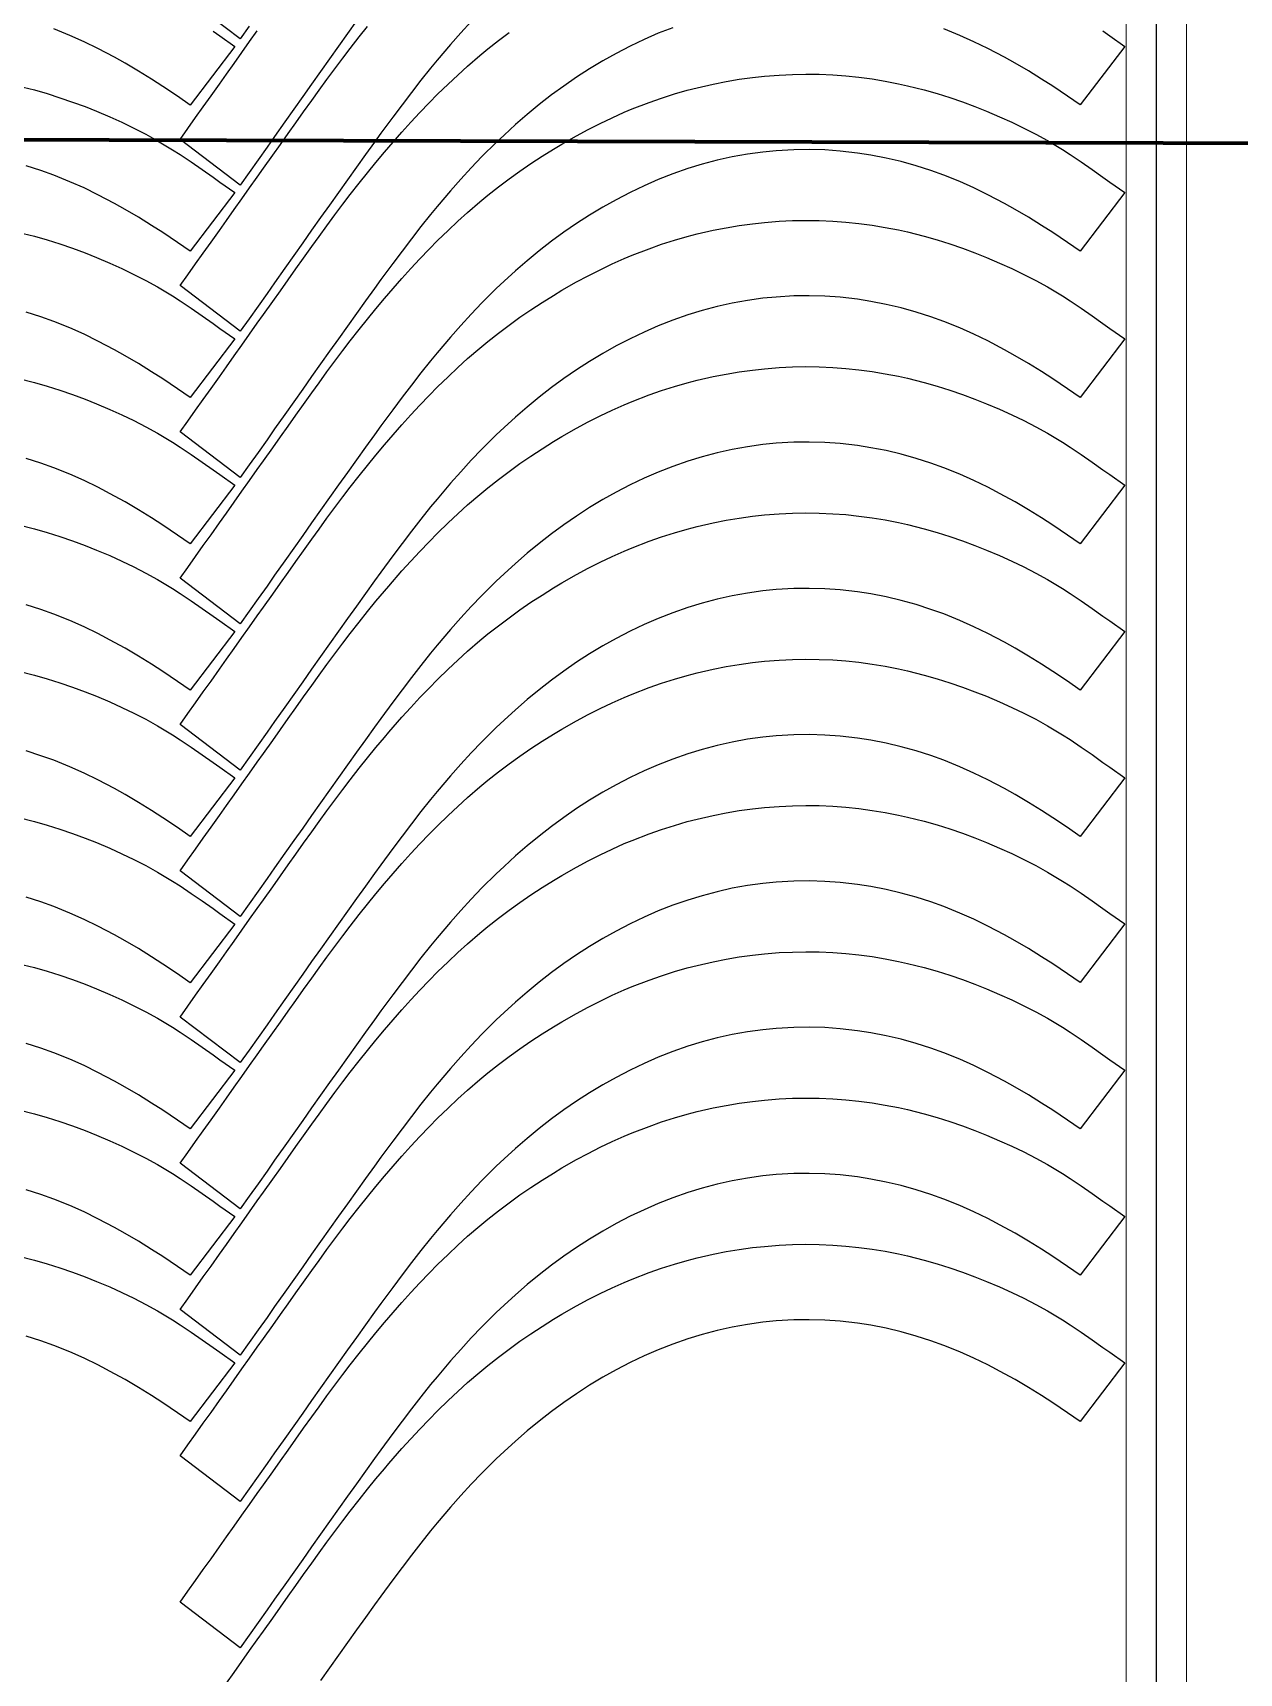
# Model space of a CAD drawing. Header units: millimetres. Extents: x -10628 to 24720, y -21829 to 4032.
# Drawn here: x 12783 to 13584, y -13604 to -12515 of the extents above; entities that cross this region are included whole.
import ezdxf
from ezdxf.enums import TextEntityAlignment as Align
from ezdxf.lldxf.tags import DXFTag

# ---------------------------------------------------------------- set-up
doc = ezdxf.new("R2010")
doc.units = ezdxf.units.MM
doc.layers.add('layer khung van cnc', color=7, linetype='Continuous', lineweight=25, true_color=0xfbf59b)
doc.layers.add('layer mau', color=7, linetype='Continuous')
doc.styles.add('Text Dim', font='arial.ttf')
tags = doc.linetypes.add('KVVIENMAY', pattern='A,46.311228,-10.280676,["KV VIỀN MÁY",Text Dim,S=10.028098,R=0,X=0,Y=-4.346144],-100.988212', length=157.580116).pattern_tags.tags
tags[6] = DXFTag(74, 10)

# ---------------------------------------------------------------- blocks, each defined once
blk = doc.blocks.new('khung van cnc')
at = {"lineweight": 5}
blk.add_lwpolyline([(-193, -99.4), (-193, 2370.6), (-223, 2400.6), (-1463, 2400.6), (-1493, 2370.6), (-1493, -99.4)], close=True, dxfattribs=at)
at = {"color": 1, "linetype": 'KVVIENMAY'}
blk.add_lwpolyline([(-511.9, -84.4), (-213, -84.4), (-213, 2370.6), (-228, 2385.6), (-1458, 2385.6), (-1473, 2370.6), (-1473, -84.4), (-1172.8, -84.4)], dxfattribs=at)
at = {"lineweight": 5}
blk.add_lwpolyline([(-513.5, -69.4), (-233, -69.4), (-233, 2370.6), (-1453, 2370.6), (-1453, -69.4), (-1173, -69.4)], dxfattribs=at)
at = {"layer": 'layer mau'}
for tag, p in [('ÁGF', (-518, -155.9)), ('TENFILE', (-518, -268.9)), ('TENFILE', (-518, -381.8)), ('TENFILE', (-518, -494.8))]:
    blk.add_attdef(tag, text='', height=30, dxfattribs=at).set_placement(p, align=Align.MIDDLE_CENTER)

msp = doc.modelspace()

# ---------------------------------------------------------------- linework, layer by layer
at = {"color": 1, "lineweight": 211}
msp.add_line((4702.488, -12563.343), (17242.724, -12598.284), dxfattribs=at)
for points in [[(12926.671, -12510.574), (12920.718, -12518.94), (12880.902, -12488.651)], [(12997.886, -12507.133), (12991.914, -12515.485), (12985.959, -12523.85), (12980.02, -12532.225), (12974.093, -12540.608), (12968.173, -12548.997), (12962.257, -12557.389), (12956.342, -12565.781), (12950.424, -12574.17), (12943.63, -12583.782), (12938.564, -12590.933), (12932.62, -12599.305), (12926.671, -12607.674), (12920.718, -12616.04), (12880.902, -12585.751), (12886.023, -12578.541), (12891.143, -12571.33), (12896.264, -12564.12), (12901.385, -12556.911), (12906.957, -12549.07), (12911.632, -12542.494), (12916.756, -12535.286), (12921.879, -12528.077), (12927, -12520.867), (12932.119, -12513.656)], [(13074.102, -12507.506), (13067.141, -12515.062), (13060.328, -12522.751), (13051.456, -12533.201), (13047.122, -12538.485), (13040.71, -12546.505), (13034.405, -12554.609), (13028.189, -12562.783), (13022.044, -12571.012), (13014.165, -12581.729), (13009.903, -12587.579), (13003.882, -12595.897), (12997.886, -12604.233), (12991.914, -12612.585), (12985.959, -12620.95), (12980.02, -12629.325), (12974.093, -12637.708), (12968.173, -12646.097), (12962.257, -12654.489), (12956.342, -12662.88), (12950.424, -12671.27), (12943.63, -12680.882), (12938.564, -12688.033), (12932.62, -12696.405), (12926.671, -12704.774), (12920.718, -12713.14), (12880.902, -12682.851), (12886.023, -12675.641), (12891.143, -12668.43), (12896.264, -12661.22), (12901.385, -12654.011), (12906.957, -12646.17), (12911.632, -12639.593), (12916.756, -12632.385), (12921.879, -12625.177), (12927, -12617.967), (12932.119, -12610.756), (12936.235, -12604.95), (12942.344, -12596.324), (12947.455, -12589.107), (12952.569, -12581.893), (12957.691, -12574.683), (12962.823, -12567.481), (12968.289, -12559.846), (12973.138, -12553.112), (12978.337, -12545.956), (12983.578, -12538.832), (12988.876, -12531.751), (12993.758, -12525.348), (12999.686, -12517.753), (13005.21, -12510.846)], [(13207.91, -12511.603), (13198.336, -12515.349), (13188.904, -12519.437), (13179.621, -12523.853), (13170.285, -12528.693), (13161.528, -12533.605), (13152.728, -12538.913), (13144.096, -12544.49), (13135.635, -12550.322), (13127.496, -12556.284), (13119.232, -12562.699), (13111.292, -12569.217), (13103.522, -12575.938), (13095.921, -12582.849), (13090.771, -12587.726), (13081.215, -12597.195), (13074.102, -12604.606), (13067.141, -12612.162), (13060.328, -12619.851), (13051.456, -12630.301), (13047.122, -12635.585), (13040.71, -12643.605), (13034.405, -12651.709), (13028.189, -12659.883), (13022.044, -12668.112), (13014.165, -12678.829), (13009.903, -12684.679), (13003.882, -12692.997), (12997.886, -12701.333), (12991.914, -12709.685), (12985.959, -12718.05), (12980.02, -12726.425), (12974.093, -12734.808), (12968.173, -12743.197), (12962.257, -12751.589), (12956.342, -12759.98), (12950.424, -12768.37), (12943.63, -12777.982), (12938.564, -12785.133), (12932.62, -12793.505), (12926.671, -12801.874), (12920.718, -12810.24), (12880.902, -12779.951), (12886.023, -12772.741), (12891.143, -12765.53), (12896.264, -12758.32), (12901.385, -12751.111), (12906.957, -12743.27), (12911.632, -12736.693), (12916.756, -12729.485), (12921.879, -12722.277), (12927, -12715.067), (12932.119, -12707.856), (12936.235, -12702.05), (12942.344, -12693.424), (12947.455, -12686.207), (12952.569, -12678.993), (12957.691, -12671.783), (12962.823, -12664.581), (12968.289, -12656.946), (12973.138, -12650.211), (12978.337, -12643.056), (12983.578, -12635.932), (12988.876, -12628.851), (12993.758, -12622.448), (12999.686, -12614.853), (13005.21, -12607.946), (13010.813, -12601.103), (13016.496, -12594.324), (13019.388, -12590.936), (13028.102, -12580.971), (13034.033, -12574.407), (13040.056, -12567.929), (13046.177, -12561.544), (13051.824, -12555.833), (13058.734, -12549.083), (13065.18, -12543.026), (13071.746, -12537.097), (13079.87, -12530.1), (13085.253, -12525.668), (13092.198, -12520.182), (13099.264, -12514.851)], [(12902.692, -12513.82), (12907.199, -12517.016), (12917.145, -12524.018), (12887.526, -12562.954), (12879.075, -12557.122), (12869.347, -12550.561), (12861.96, -12545.776), (12853.231, -12540.367), (12844.378, -12535.159), (12837.349, -12531.227), (12826.29, -12525.413), (12817.047, -12520.924), (12807.667, -12516.732), (12796.982, -12512.424)], [(13493.542, -12513.791), (13498.049, -12516.987), (13507.995, -12523.99), (13478.376, -12562.925), (13469.925, -12557.093), (13460.196, -12550.532), (13452.809, -12545.747), (13444.08, -12540.338), (13435.227, -12535.131), (13428.198, -12531.198), (13417.139, -12525.385), (13407.897, -12520.895), (13398.517, -12516.703), (13387.832, -12512.395)], [(12772.886, -12550.144), (12784.1, -12552.968), (12792.607, -12555.404), (12801.048, -12558.065), (12809.421, -12560.941), (12817.725, -12564.022), (12825.38, -12567.06), (12834.117, -12570.76), (12842.189, -12574.414), (12850.165, -12578.269), (12858.031, -12582.332), (12865.776, -12586.611), (12875.775, -12592.591), (12880.857, -12595.843), (12888.204, -12600.763), (12895.469, -12605.809), (12902.692, -12610.92), (12907.199, -12614.116), (12917.145, -12621.118), (12887.526, -12660.054), (12879.075, -12654.222), (12869.347, -12647.661), (12861.96, -12642.876), (12853.231, -12637.467), (12844.378, -12632.259), (12837.349, -12628.327), (12826.29, -12622.513), (12817.047, -12618.024), (12807.667, -12613.832), (12796.982, -12609.524), (12788.481, -12606.46), (12778.684, -12603.324)], [(12772.886, -12647.244), (12784.1, -12650.068), (12792.607, -12652.504), (12801.048, -12655.165), (12809.421, -12658.041), (12817.725, -12661.122), (12825.38, -12664.16), (12834.117, -12667.86), (12842.189, -12671.514), (12850.165, -12675.369), (12858.031, -12679.432), (12865.776, -12683.711), (12875.775, -12689.691), (12880.857, -12692.943), (12888.204, -12697.863), (12895.469, -12702.909), (12902.692, -12708.02), (12907.199, -12711.216), (12917.145, -12718.218), (12887.526, -12757.154), (12879.075, -12751.322), (12869.347, -12744.761), (12861.96, -12739.976), (12853.231, -12734.567), (12844.378, -12729.359), (12837.349, -12725.427), (12826.29, -12719.613), (12817.047, -12715.124), (12807.667, -12710.932), (12796.982, -12706.624), (12788.481, -12703.56), (12778.684, -12700.424)], [(12772.886, -12744.344), (12784.1, -12747.168), (12792.607, -12749.604), (12801.048, -12752.265), (12809.421, -12755.141), (12817.725, -12758.222), (12825.38, -12761.26), (12834.117, -12764.96), (12842.189, -12768.614), (12850.165, -12772.469), (12858.031, -12776.532), (12865.776, -12780.811), (12875.775, -12786.791), (12880.857, -12790.043), (12888.204, -12794.963), (12895.469, -12800.009), (12902.692, -12805.12), (12907.199, -12808.316), (12917.145, -12815.318), (12887.526, -12854.254), (12879.075, -12848.422), (12869.347, -12841.861), (12861.96, -12837.076), (12853.231, -12831.667), (12844.378, -12826.459), (12837.349, -12822.527), (12826.29, -12816.713), (12817.047, -12812.224), (12807.667, -12808.032), (12796.982, -12803.724), (12788.481, -12800.66), (12778.684, -12797.524)], [(12772.886, -12841.443), (12784.1, -12844.268), (12792.607, -12846.704), (12801.048, -12849.365), (12809.421, -12852.241), (12817.725, -12855.322), (12825.38, -12858.36), (12834.117, -12862.06), (12842.189, -12865.714), (12850.165, -12869.569), (12858.031, -12873.632), (12865.776, -12877.911), (12875.775, -12883.891), (12880.857, -12887.143), (12888.204, -12892.062), (12895.469, -12897.109), (12902.692, -12902.22), (12907.199, -12905.416), (12917.145, -12912.418), (12887.526, -12951.354), (12879.075, -12945.522), (12869.347, -12938.961), (12861.96, -12934.176), (12853.231, -12928.767), (12844.378, -12923.559), (12837.349, -12919.627), (12826.29, -12913.813), (12817.047, -12909.324), (12807.667, -12905.132), (12796.982, -12900.823), (12788.481, -12897.76), (12778.684, -12894.624)], [(12772.886, -12938.543), (12784.1, -12941.368), (12792.607, -12943.803), (12801.048, -12946.465), (12809.421, -12949.341), (12817.725, -12952.422), (12825.38, -12955.46), (12834.117, -12959.159), (12842.189, -12962.814), (12850.165, -12966.669), (12858.031, -12970.732), (12865.776, -12975.011), (12875.775, -12980.991), (12880.857, -12984.243), (12888.204, -12989.162), (12895.469, -12994.209), (12902.692, -12999.32), (12907.199, -13002.516), (12917.145, -13009.518), (12887.526, -13048.454), (12879.075, -13042.622), (12869.347, -13036.061), (12861.96, -13031.276), (12853.231, -13025.867), (12844.378, -13020.659), (12837.349, -13016.727), (12826.29, -13010.913), (12817.047, -13006.424), (12807.667, -13002.232), (12796.982, -12997.923), (12788.481, -12994.86), (12778.684, -12991.724)], [(12772.886, -13035.643), (12784.1, -13038.468), (12792.607, -13040.903), (12801.048, -13043.565), (12809.421, -13046.441), (12817.725, -13049.522), (12825.38, -13052.56), (12834.117, -13056.259), (12842.189, -13059.914), (12850.165, -13063.769), (12858.031, -13067.832), (12865.776, -13072.111), (12875.775, -13078.091), (12880.857, -13081.343), (12888.204, -13086.262), (12895.469, -13091.309), (12902.692, -13096.42), (12907.199, -13099.615), (12917.145, -13106.618), (12887.526, -13145.554), (12879.075, -13139.722), (12869.347, -13133.161), (12861.96, -13128.376), (12853.231, -13122.967), (12844.378, -13117.759), (12837.349, -13113.827), (12826.29, -13108.013), (12817.047, -13103.524), (12807.667, -13099.332), (12796.982, -13095.023), (12788.481, -13091.96), (12778.684, -13088.824)], [(12772.886, -13132.743), (12784.1, -13135.568), (12792.607, -13138.003), (12801.048, -13140.665), (12809.421, -13143.541), (12817.725, -13146.622), (12825.38, -13149.66), (12834.117, -13153.359), (12842.189, -13157.014), (12850.165, -13160.869), (12858.031, -13164.932), (12865.776, -13169.211), (12875.775, -13175.191), (12880.857, -13178.443), (12888.204, -13183.362), (12895.469, -13188.409), (12902.692, -13193.519), (12907.199, -13196.715), (12917.145, -13203.718), (12887.526, -13242.654), (12879.075, -13236.822), (12869.347, -13230.261), (12861.96, -13225.475), (12853.231, -13220.066), (12844.378, -13214.859), (12837.349, -13210.927), (12826.29, -13205.113), (12817.047, -13200.624), (12807.667, -13196.432), (12796.982, -13192.123), (12788.481, -13189.06), (12778.684, -13185.924)], [(12772.886, -13229.843), (12784.1, -13232.668), (12792.607, -13235.103), (12801.048, -13237.764), (12809.421, -13240.641), (12817.725, -13243.722), (12825.38, -13246.76), (12834.117, -13250.459), (12842.189, -13254.114), (12850.165, -13257.969), (12858.031, -13262.032), (12865.776, -13266.311), (12875.775, -13272.291), (12880.857, -13275.543), (12888.204, -13280.462), (12895.469, -13285.509), (12902.692, -13290.619), (12907.199, -13293.815), (12917.145, -13300.818), (12887.526, -13339.754), (12879.075, -13333.922), (12869.347, -13327.361), (12861.96, -13322.575), (12853.231, -13317.166), (12844.378, -13311.959), (12837.349, -13308.027), (12826.29, -13302.213), (12817.047, -13297.724), (12807.667, -13293.532), (12796.982, -13289.223), (12788.481, -13286.16), (12778.684, -13283.024)], [(12772.886, -13326.943), (12784.1, -13329.768), (12792.607, -13332.203), (12801.048, -13334.864), (12809.421, -13337.741), (12817.725, -13340.822), (12825.38, -13343.86), (12834.117, -13347.559), (12842.189, -13351.214), (12850.165, -13355.069), (12858.031, -13359.132), (12865.776, -13363.411), (12875.775, -13369.391), (12880.857, -13372.643), (12888.204, -13377.562), (12895.469, -13382.609), (12902.692, -13387.719), (12907.199, -13390.915), (12917.145, -13397.918), (12887.526, -13436.854), (12879.075, -13431.022), (12869.347, -13424.46), (12861.96, -13419.675), (12853.231, -13414.266), (12844.378, -13409.059), (12837.349, -13405.127), (12826.29, -13399.313), (12817.047, -13394.824), (12807.667, -13390.632), (12796.982, -13386.323), (12788.481, -13383.26), (12778.684, -13380.124)], [(12911.632, -13610.593), (12916.756, -13603.385), (12921.879, -13596.176), (12927, -13588.967), (12932.119, -13581.755), (12936.235, -13575.95), (12942.344, -13567.324), (12947.455, -13560.107), (12952.569, -13552.892), (12957.691, -13545.683), (12962.823, -13538.481), (12968.289, -13530.846), (12973.138, -13524.111), (12978.337, -13516.955), (12983.578, -13509.832), (12988.876, -13502.751), (12993.758, -13496.348), (12999.686, -13488.752), (13005.21, -13481.845), (13010.813, -13475.002), (13016.496, -13468.224), (13019.388, -13464.836), (13028.102, -13454.87), (13034.033, -13448.307), (13040.056, -13441.829), (13046.177, -13435.444), (13051.824, -13429.732), (13058.734, -13422.983), (13065.18, -13416.925), (13071.746, -13410.997), (13079.87, -13403.999), (13085.253, -13399.568), (13092.198, -13394.082), (13099.264, -13388.75), (13106.449, -13383.576), (13113.747, -13378.561), (13121.153, -13373.706), (13128.664, -13369.013), (13134.272, -13365.654), (13143.981, -13360.123), (13151.783, -13355.94), (13159.681, -13351.945), (13167.673, -13348.146), (13175.759, -13344.554), (13180.967, -13342.374), (13192.208, -13338.026), (13200.563, -13335.104), (13208.996, -13332.416), (13217.502, -13329.968), (13224.065, -13328.258), (13234.707, -13325.809), (13243.393, -13324.104), (13252.124, -13322.651), (13260.894, -13321.451), (13268.858, -13320.585), (13278.521, -13319.819), (13287.362, -13319.392), (13296.213, -13319.229), (13305.064, -13319.332), (13314.312, -13319.729), (13322.738, -13320.351), (13331.545, -13321.266), (13340.321, -13322.447), (13349.057, -13323.889), (13357.746, -13325.588), (13363.736, -13326.914), (13374.949, -13329.739), (13383.456, -13332.174), (13391.897, -13334.836), (13400.27, -13337.712), (13408.574, -13340.793), (13416.229, -13343.831), (13424.966, -13347.53), (13433.039, -13351.185), (13441.014, -13355.04), (13448.881, -13359.103), (13456.626, -13363.382), (13466.625, -13369.362), (13471.706, -13372.614), (13479.054, -13377.533), (13486.319, -13382.58), (13493.542, -13387.691), (13498.049, -13390.886), (13507.995, -13397.889), (13478.376, -13436.825), (13469.925, -13430.993), (13460.196, -13424.432), (13452.809, -13419.646), (13444.08, -13414.238), (13435.227, -13409.03), (13428.198, -13405.098), (13417.139, -13399.284), (13407.897, -13394.795), (13398.517, -13390.603), (13387.832, -13386.294), (13379.33, -13383.231), (13369.533, -13380.095), (13359.619, -13377.338), (13349.604, -13374.972), (13339.503, -13373.004), (13330.699, -13371.63), (13319.107, -13370.301), (13308.844, -13369.578), (13298.561, -13369.28), (13288.276, -13369.409), (13276.503, -13370.088), (13267.767, -13370.963), (13257.577, -13372.384), (13247.451, -13374.22), (13237.405, -13376.461), (13227.456, -13379.096), (13218.024, -13381.981), (13207.91, -13385.503), (13198.336, -13389.249), (13188.904, -13393.337), (13179.621, -13397.752), (13170.285, -13402.592), (13161.528, -13407.504), (13152.728, -13412.812), (13144.096, -13418.389), (13135.635, -13424.222), (13127.496, -13430.183), (13119.232, -13436.599), (13111.292, -13443.116), (13103.522, -13449.837), (13095.921, -13456.749), (13090.771, -13461.625), (13081.215, -13471.095), (13074.102, -13478.506), (13067.141, -13486.062), (13060.328, -13493.751), (13051.456, -13504.2), (13047.122, -13509.484), (13040.71, -13517.505), (13034.405, -13525.609), (13028.189, -13533.783), (13022.044, -13542.011), (13014.165, -13552.728), (13009.903, -13558.579), (13003.882, -13566.897), (12997.886, -13575.233), (12991.914, -13583.585), (12985.959, -13591.949), (12980.02, -13600.325), (12974.093, -13608.708)]]:
    msp.add_lwpolyline(points)
for points in [[(12880.902, -12877.051), (12886.023, -12869.841), (12891.143, -12862.63), (12896.264, -12855.42), (12901.385, -12848.21), (12906.957, -12840.37), (12911.632, -12833.793), (12916.756, -12826.585), (12921.879, -12819.377), (12927, -12812.167), (12932.119, -12804.955), (12936.235, -12799.15), (12942.344, -12790.524), (12947.455, -12783.307), (12952.569, -12776.093), (12957.691, -12768.883), (12962.823, -12761.681), (12968.289, -12754.046), (12973.138, -12747.311), (12978.337, -12740.156), (12983.578, -12733.032), (12988.876, -12725.951), (12993.758, -12719.548), (12999.686, -12711.952), (13005.21, -12705.046), (13010.813, -12698.203), (13016.496, -12691.424), (13019.388, -12688.036), (13028.102, -12678.071), (13034.033, -12671.507), (13040.056, -12665.029), (13046.177, -12658.644), (13051.824, -12652.933), (13058.734, -12646.183), (13065.18, -12640.126), (13071.746, -12634.197), (13079.87, -12627.2), (13085.253, -12622.768), (13092.198, -12617.282), (13099.264, -12611.951), (13106.449, -12606.777), (13113.747, -12601.761), (13121.153, -12596.906), (13128.664, -12592.213), (13134.272, -12588.854), (13143.981, -12583.324), (13151.783, -12579.141), (13159.681, -12575.145), (13167.673, -12571.346), (13175.759, -12567.754), (13180.967, -12565.574), (13192.208, -12561.227), (13200.563, -12558.305), (13208.996, -12555.617), (13217.502, -12553.169), (13224.065, -12551.458), (13234.707, -12549.009), (13243.393, -12547.304), (13252.124, -12545.851), (13260.894, -12544.652), (13268.858, -12543.786), (13278.521, -12543.02), (13287.362, -12542.593), (13296.213, -12542.429), (13305.064, -12542.533), (13314.312, -12542.93), (13322.738, -12543.552), (13331.545, -12544.467), (13340.321, -12545.647), (13349.057, -12547.089), (13357.746, -12548.788), (13363.736, -12550.115), (13374.949, -12552.94), (13383.456, -12555.375), (13391.897, -12558.036), (13400.27, -12560.912), (13408.574, -12563.993), (13416.229, -12567.031), (13424.966, -12570.731), (13433.039, -12574.386), (13441.014, -12578.241), (13448.881, -12582.304), (13456.626, -12586.582), (13466.625, -12592.562), (13471.706, -12595.814), (13479.054, -12600.734), (13486.319, -12605.78), (13493.542, -12610.891), (13498.049, -12614.087), (13507.995, -12621.089), (13478.376, -12660.025), (13469.925, -12654.193), (13460.196, -12647.632), (13452.809, -12642.847), (13444.08, -12637.438), (13435.227, -12632.23), (13428.198, -12628.298), (13417.139, -12622.484), (13407.897, -12617.995), (13398.517, -12613.803), (13387.832, -12609.495), (13379.33, -12606.432), (13369.533, -12603.295), (13359.619, -12600.539), (13349.604, -12598.172), (13339.503, -12596.205), (13330.699, -12594.83), (13319.107, -12593.502), (13308.844, -12592.779), (13298.561, -12592.48), (13288.276, -12592.609), (13276.503, -12593.288), (13267.767, -12594.164), (13257.577, -12595.584), (13247.451, -12597.421), (13237.405, -12599.661), (13227.456, -12602.296), (13218.024, -12605.182), (13207.91, -12608.703), (13198.336, -12612.449), (13188.904, -12616.537), (13179.621, -12620.953), (13170.285, -12625.793), (13161.528, -12630.705), (13152.728, -12636.013), (13144.096, -12641.59), (13135.635, -12647.422), (13127.496, -12653.384), (13119.232, -12659.799), (13111.292, -12666.317), (13103.522, -12673.038), (13095.921, -12679.949), (13090.771, -12684.826), (13081.215, -12694.295), (13074.102, -12701.706), (13067.141, -12709.262), (13060.328, -12716.951), (13051.456, -12727.401), (13047.122, -12732.685), (13040.71, -12740.705), (13034.405, -12748.809), (13028.189, -12756.983), (13022.044, -12765.212), (13014.165, -12775.929), (13009.903, -12781.779), (13003.882, -12790.097), (12997.886, -12798.433), (12991.914, -12806.785), (12985.959, -12815.15), (12980.02, -12823.525), (12974.093, -12831.908), (12968.173, -12840.297), (12962.257, -12848.688), (12956.342, -12857.08), (12950.424, -12865.47), (12943.63, -12875.082), (12938.564, -12882.233), (12932.62, -12890.605), (12926.671, -12898.973), (12920.718, -12907.34)], [(12880.902, -12974.151), (12886.023, -12966.941), (12891.143, -12959.73), (12896.264, -12952.52), (12901.385, -12945.31), (12906.957, -12937.47), (12911.632, -12930.893), (12916.756, -12923.685), (12921.879, -12916.477), (12927, -12909.267), (12932.119, -12902.055), (12936.235, -12896.25), (12942.344, -12887.624), (12947.455, -12880.407), (12952.569, -12873.193), (12957.691, -12865.983), (12962.823, -12858.781), (12968.289, -12851.146), (12973.138, -12844.411), (12978.337, -12837.256), (12983.578, -12830.132), (12988.876, -12823.051), (12993.758, -12816.648), (12999.686, -12809.052), (13005.21, -12802.146), (13010.813, -12795.303), (13016.496, -12788.524), (13019.388, -12785.136), (13028.102, -12775.171), (13034.033, -12768.607), (13040.056, -12762.129), (13046.177, -12755.744), (13051.824, -12750.032), (13058.734, -12743.283), (13065.18, -12737.226), (13071.746, -12731.297), (13079.87, -12724.3), (13085.253, -12719.868), (13092.198, -12714.382), (13099.264, -12709.051), (13106.449, -12703.876), (13113.747, -12698.861), (13121.153, -12694.006), (13128.664, -12689.313), (13134.272, -12685.954), (13143.981, -12680.424), (13151.783, -12676.241), (13159.681, -12672.245), (13167.673, -12668.446), (13175.759, -12664.854), (13180.967, -12662.674), (13192.208, -12658.327), (13200.563, -12655.405), (13208.996, -12652.717), (13217.502, -12650.269), (13224.065, -12648.558), (13234.707, -12646.109), (13243.393, -12644.404), (13252.124, -12642.951), (13260.894, -12641.751), (13268.858, -12640.886), (13278.521, -12640.12), (13287.362, -12639.693), (13296.213, -12639.529), (13305.064, -12639.633), (13314.312, -12640.03), (13322.738, -12640.652), (13331.545, -12641.567), (13340.321, -12642.747), (13349.057, -12644.189), (13357.746, -12645.888), (13363.736, -12647.215), (13374.949, -12650.039), (13383.456, -12652.475), (13391.897, -12655.136), (13400.27, -12658.012), (13408.574, -12661.093), (13416.229, -12664.131), (13424.966, -12667.831), (13433.039, -12671.486), (13441.014, -12675.341), (13448.881, -12679.404), (13456.626, -12683.682), (13466.625, -12689.662), (13471.706, -12692.914), (13479.054, -12697.834), (13486.319, -12702.88), (13493.542, -12707.991), (13498.049, -12711.187), (13507.995, -12718.189), (13478.376, -12757.125), (13469.925, -12751.293), (13460.196, -12744.732), (13452.809, -12739.947), (13444.08, -12734.538), (13435.227, -12729.33), (13428.198, -12725.398), (13417.139, -12719.584), (13407.897, -12715.095), (13398.517, -12710.903), (13387.832, -12706.595), (13379.33, -12703.532), (13369.533, -12700.395), (13359.619, -12697.639), (13349.604, -12695.272), (13339.503, -12693.305), (13330.699, -12691.93), (13319.107, -12690.602), (13308.844, -12689.879), (13298.561, -12689.58), (13288.276, -12689.709), (13276.503, -12690.388), (13267.767, -12691.264), (13257.577, -12692.684), (13247.451, -12694.52), (13237.405, -12696.761), (13227.456, -12699.396), (13218.024, -12702.282), (13207.91, -12705.803), (13198.336, -12709.549), (13188.904, -12713.637), (13179.621, -12718.053), (13170.285, -12722.893), (13161.528, -12727.805), (13152.728, -12733.112), (13144.096, -12738.69), (13135.635, -12744.522), (13127.496, -12750.484), (13119.232, -12756.899), (13111.292, -12763.417), (13103.522, -12770.138), (13095.921, -12777.049), (13090.771, -12781.925), (13081.215, -12791.395), (13074.102, -12798.806), (13067.141, -12806.362), (13060.328, -12814.051), (13051.456, -12824.501), (13047.122, -12829.785), (13040.71, -12837.805), (13034.405, -12845.909), (13028.189, -12854.083), (13022.044, -12862.312), (13014.165, -12873.029), (13009.903, -12878.879), (13003.882, -12887.197), (12997.886, -12895.533), (12991.914, -12903.885), (12985.959, -12912.25), (12980.02, -12920.625), (12974.093, -12929.008), (12968.173, -12937.397), (12962.257, -12945.788), (12956.342, -12954.18), (12950.424, -12962.57), (12943.63, -12972.182), (12938.564, -12979.333), (12932.62, -12987.705), (12926.671, -12996.073), (12920.718, -13004.44)], [(12880.902, -13071.251), (12886.023, -13064.041), (12891.143, -13056.83), (12896.264, -13049.62), (12901.385, -13042.41), (12906.957, -13034.57), (12911.632, -13027.993), (12916.756, -13020.785), (12921.879, -13013.577), (12927, -13006.367), (12932.119, -12999.155), (12936.235, -12993.35), (12942.344, -12984.724), (12947.455, -12977.507), (12952.569, -12970.293), (12957.691, -12963.083), (12962.823, -12955.881), (12968.289, -12948.246), (12973.138, -12941.511), (12978.337, -12934.356), (12983.578, -12927.232), (12988.876, -12920.151), (12993.758, -12913.748), (12999.686, -12906.152), (13005.21, -12899.246), (13010.813, -12892.402), (13016.496, -12885.624), (13019.388, -12882.236), (13028.102, -12872.271), (13034.033, -12865.707), (13040.056, -12859.229), (13046.177, -12852.844), (13051.824, -12847.132), (13058.734, -12840.383), (13065.18, -12834.326), (13071.746, -12828.397), (13079.87, -12821.399), (13085.253, -12816.968), (13092.198, -12811.482), (13099.264, -12806.151), (13106.449, -12800.976), (13113.747, -12795.961), (13121.153, -12791.106), (13128.664, -12786.413), (13134.272, -12783.054), (13143.981, -12777.524), (13151.783, -12773.341), (13159.681, -12769.345), (13167.673, -12765.546), (13175.759, -12761.954), (13180.967, -12759.774), (13192.208, -12755.427), (13200.563, -12752.504), (13208.996, -12749.817), (13217.502, -12747.368), (13224.065, -12745.658), (13234.707, -12743.209), (13243.393, -12741.504), (13252.124, -12740.051), (13260.894, -12738.851), (13268.858, -12737.986), (13278.521, -12737.22), (13287.362, -12736.793), (13296.213, -12736.629), (13305.064, -12736.733), (13314.312, -12737.129), (13322.738, -12737.751), (13331.545, -12738.667), (13340.321, -12739.847), (13349.057, -12741.289), (13357.746, -12742.988), (13363.736, -12744.315), (13374.949, -12747.139), (13383.456, -12749.575), (13391.897, -12752.236), (13400.27, -12755.112), (13408.574, -12758.193), (13416.229, -12761.231), (13424.966, -12764.931), (13433.039, -12768.586), (13441.014, -12772.441), (13448.881, -12776.504), (13456.626, -12780.782), (13466.625, -12786.762), (13471.706, -12790.014), (13479.054, -12794.934), (13486.319, -12799.98), (13493.542, -12805.091), (13498.049, -12808.287), (13507.995, -12815.289), (13478.376, -12854.225), (13469.925, -12848.393), (13460.196, -12841.832), (13452.809, -12837.047), (13444.08, -12831.638), (13435.227, -12826.43), (13428.198, -12822.498), (13417.139, -12816.684), (13407.897, -12812.195), (13398.517, -12808.003), (13387.832, -12803.695), (13379.33, -12800.632), (13369.533, -12797.495), (13359.619, -12794.739), (13349.604, -12792.372), (13339.503, -12790.404), (13330.699, -12789.03), (13319.107, -12787.702), (13308.844, -12786.979), (13298.561, -12786.68), (13288.276, -12786.809), (13276.503, -12787.488), (13267.767, -12788.364), (13257.577, -12789.784), (13247.451, -12791.62), (13237.405, -12793.861), (13227.456, -12796.496), (13218.024, -12799.382), (13207.91, -12802.903), (13198.336, -12806.649), (13188.904, -12810.737), (13179.621, -12815.153), (13170.285, -12819.993), (13161.528, -12824.905), (13152.728, -12830.212), (13144.096, -12835.79), (13135.635, -12841.622), (13127.496, -12847.584), (13119.232, -12853.999), (13111.292, -12860.517), (13103.522, -12867.238), (13095.921, -12874.149), (13090.771, -12879.025), (13081.215, -12888.495), (13074.102, -12895.906), (13067.141, -12903.462), (13060.328, -12911.151), (13051.456, -12921.601), (13047.122, -12926.885), (13040.71, -12934.905), (13034.405, -12943.009), (13028.189, -12951.183), (13022.044, -12959.412), (13014.165, -12970.129), (13009.903, -12975.979), (13003.882, -12984.297), (12997.886, -12992.633), (12991.914, -13000.985), (12985.959, -13009.35), (12980.02, -13017.725), (12974.093, -13026.108), (12968.173, -13034.497), (12962.257, -13042.888), (12956.342, -13051.28), (12950.424, -13059.67), (12943.63, -13069.282), (12938.564, -13076.433), (12932.62, -13084.805), (12926.671, -13093.173), (12920.718, -13101.54)], [(12880.902, -13168.351), (12886.023, -13161.141), (12891.143, -13153.93), (12896.264, -13146.72), (12901.385, -13139.51), (12906.957, -13131.67), (12911.632, -13125.093), (12916.756, -13117.885), (12921.879, -13110.677), (12927, -13103.467), (12932.119, -13096.255), (12936.235, -13090.45), (12942.344, -13081.824), (12947.455, -13074.607), (12952.569, -13067.392), (12957.691, -13060.183), (12962.823, -13052.981), (12968.289, -13045.346), (12973.138, -13038.611), (12978.337, -13031.456), (12983.578, -13024.332), (12988.876, -13017.251), (12993.758, -13010.848), (12999.686, -13003.252), (13005.21, -12996.346), (13010.813, -12989.502), (13016.496, -12982.724), (13019.388, -12979.336), (13028.102, -12969.371), (13034.033, -12962.807), (13040.056, -12956.329), (13046.177, -12949.944), (13051.824, -12944.232), (13058.734, -12937.483), (13065.18, -12931.425), (13071.746, -12925.497), (13079.87, -12918.499), (13085.253, -12914.068), (13092.198, -12908.582), (13099.264, -12903.251), (13106.449, -12898.076), (13113.747, -12893.061), (13121.153, -12888.206), (13128.664, -12883.513), (13134.272, -12880.154), (13143.981, -12874.624), (13151.783, -12870.441), (13159.681, -12866.445), (13167.673, -12862.646), (13175.759, -12859.054), (13180.967, -12856.874), (13192.208, -12852.527), (13200.563, -12849.604), (13208.996, -12846.917), (13217.502, -12844.468), (13224.065, -12842.758), (13234.707, -12840.309), (13243.393, -12838.604), (13252.124, -12837.151), (13260.894, -12835.951), (13268.858, -12835.086), (13278.521, -12834.32), (13287.362, -12833.893), (13296.213, -12833.729), (13305.064, -12833.832), (13314.312, -12834.229), (13322.738, -12834.851), (13331.545, -12835.767), (13340.321, -12836.947), (13349.057, -12838.389), (13357.746, -12840.088), (13363.736, -12841.415), (13374.949, -12844.239), (13383.456, -12846.675), (13391.897, -12849.336), (13400.27, -12852.212), (13408.574, -12855.293), (13416.229, -12858.331), (13424.966, -12862.031), (13433.039, -12865.685), (13441.014, -12869.54), (13448.881, -12873.603), (13456.626, -12877.882), (13466.625, -12883.862), (13471.706, -12887.114), (13479.054, -12892.034), (13486.319, -12897.08), (13493.542, -12902.191), (13498.049, -12905.387), (13507.995, -12912.389), (13478.376, -12951.325), (13469.925, -12945.493), (13460.196, -12938.932), (13452.809, -12934.147), (13444.08, -12928.738), (13435.227, -12923.53), (13428.198, -12919.598), (13417.139, -12913.784), (13407.897, -12909.295), (13398.517, -12905.103), (13387.832, -12900.795), (13379.33, -12897.731), (13369.533, -12894.595), (13359.619, -12891.839), (13349.604, -12889.472), (13339.503, -12887.504), (13330.699, -12886.13), (13319.107, -12884.802), (13308.844, -12884.079), (13298.561, -12883.78), (13288.276, -12883.909), (13276.503, -12884.588), (13267.767, -12885.464), (13257.577, -12886.884), (13247.451, -12888.72), (13237.405, -12890.961), (13227.456, -12893.596), (13218.024, -12896.482), (13207.91, -12900.003), (13198.336, -12903.749), (13188.904, -12907.837), (13179.621, -12912.253), (13170.285, -12917.093), (13161.528, -12922.005), (13152.728, -12927.312), (13144.096, -12932.89), (13135.635, -12938.722), (13127.496, -12944.684), (13119.232, -12951.099), (13111.292, -12957.617), (13103.522, -12964.338), (13095.921, -12971.249), (13090.771, -12976.125), (13081.215, -12985.595), (13074.102, -12993.006), (13067.141, -13000.562), (13060.328, -13008.251), (13051.456, -13018.701), (13047.122, -13023.985), (13040.71, -13032.005), (13034.405, -13040.109), (13028.189, -13048.283), (13022.044, -13056.512), (13014.165, -13067.229), (13009.903, -13073.079), (13003.882, -13081.397), (12997.886, -13089.733), (12991.914, -13098.085), (12985.959, -13106.45), (12980.02, -13114.825), (12974.093, -13123.208), (12968.173, -13131.597), (12962.257, -13139.988), (12956.342, -13148.38), (12950.424, -13156.77), (12943.63, -13166.382), (12938.564, -13173.533), (12932.62, -13181.905), (12926.671, -13190.273), (12920.718, -13198.64)], [(12880.902, -13265.451), (12886.023, -13258.24), (12891.143, -13251.03), (12896.264, -13243.82), (12901.385, -13236.61), (12906.957, -13228.77), (12911.632, -13222.193), (12916.756, -13214.985), (12921.879, -13207.777), (12927, -13200.567), (12932.119, -13193.355), (12936.235, -13187.55), (12942.344, -13178.924), (12947.455, -13171.707), (12952.569, -13164.492), (12957.691, -13157.283), (12962.823, -13150.081), (12968.289, -13142.446), (12973.138, -13135.711), (12978.337, -13128.556), (12983.578, -13121.432), (12988.876, -13114.351), (12993.758, -13107.948), (12999.686, -13100.352), (13005.21, -13093.445), (13010.813, -13086.602), (13016.496, -13079.824), (13019.388, -13076.436), (13028.102, -13066.471), (13034.033, -13059.907), (13040.056, -13053.429), (13046.177, -13047.044), (13051.824, -13041.332), (13058.734, -13034.583), (13065.18, -13028.525), (13071.746, -13022.597), (13079.87, -13015.599), (13085.253, -13011.168), (13092.198, -13005.682), (13099.264, -13000.351), (13106.449, -12995.176), (13113.747, -12990.161), (13121.153, -12985.306), (13128.664, -12980.613), (13134.272, -12977.254), (13143.981, -12971.724), (13151.783, -12967.541), (13159.681, -12963.545), (13167.673, -12959.746), (13175.759, -12956.154), (13180.967, -12953.974), (13192.208, -12949.627), (13200.563, -12946.704), (13208.996, -12944.017), (13217.502, -12941.568), (13224.065, -12939.858), (13234.707, -12937.409), (13243.393, -12935.704), (13252.124, -12934.251), (13260.894, -12933.051), (13268.858, -12932.186), (13278.521, -12931.42), (13287.362, -12930.993), (13296.213, -12930.829), (13305.064, -12930.932), (13314.312, -12931.329), (13322.738, -12931.951), (13331.545, -12932.867), (13340.321, -12934.047), (13349.057, -12935.489), (13357.746, -12937.188), (13363.736, -12938.515), (13374.949, -12941.339), (13383.456, -12943.775), (13391.897, -12946.436), (13400.27, -12949.312), (13408.574, -12952.393), (13416.229, -12955.431), (13424.966, -12959.131), (13433.039, -12962.785), (13441.014, -12966.64), (13448.881, -12970.703), (13456.626, -12974.982), (13466.625, -12980.962), (13471.706, -12984.214), (13479.054, -12989.134), (13486.319, -12994.18), (13493.542, -12999.291), (13498.049, -13002.487), (13507.995, -13009.489), (13478.376, -13048.425), (13469.925, -13042.593), (13460.196, -13036.032), (13452.809, -13031.247), (13444.08, -13025.838), (13435.227, -13020.63), (13428.198, -13016.698), (13417.139, -13010.884), (13407.897, -13006.395), (13398.517, -13002.203), (13387.832, -12997.895), (13379.33, -12994.831), (13369.533, -12991.695), (13359.619, -12988.939), (13349.604, -12986.572), (13339.503, -12984.604), (13330.699, -12983.23), (13319.107, -12981.902), (13308.844, -12981.179), (13298.561, -12980.88), (13288.276, -12981.009), (13276.503, -12981.688), (13267.767, -12982.564), (13257.577, -12983.984), (13247.451, -12985.82), (13237.405, -12988.061), (13227.456, -12990.696), (13218.024, -12993.582), (13207.91, -12997.103), (13198.336, -13000.849), (13188.904, -13004.937), (13179.621, -13009.353), (13170.285, -13014.193), (13161.528, -13019.104), (13152.728, -13024.412), (13144.096, -13029.99), (13135.635, -13035.822), (13127.496, -13041.784), (13119.232, -13048.199), (13111.292, -13054.717), (13103.522, -13061.437), (13095.921, -13068.349), (13090.771, -13073.225), (13081.215, -13082.695), (13074.102, -13090.106), (13067.141, -13097.662), (13060.328, -13105.351), (13051.456, -13115.8), (13047.122, -13121.084), (13040.71, -13129.105), (13034.405, -13137.209), (13028.189, -13145.383), (13022.044, -13153.612), (13014.165, -13164.329), (13009.903, -13170.179), (13003.882, -13178.497), (12997.886, -13186.833), (12991.914, -13195.185), (12985.959, -13203.55), (12980.02, -13211.925), (12974.093, -13220.308), (12968.173, -13228.697), (12962.257, -13237.088), (12956.342, -13245.48), (12950.424, -13253.87), (12943.63, -13263.482), (12938.564, -13270.633), (12932.62, -13279.005), (12926.671, -13287.373), (12920.718, -13295.739)], [(12880.902, -13362.551), (12886.023, -13355.34), (12891.143, -13348.13), (12896.264, -13340.92), (12901.385, -13333.71), (12906.957, -13325.87), (12911.632, -13319.293), (12916.756, -13312.085), (12921.879, -13304.877), (12927, -13297.667), (12932.119, -13290.455), (12936.235, -13284.65), (12942.344, -13276.024), (12947.455, -13268.807), (12952.569, -13261.592), (12957.691, -13254.383), (12962.823, -13247.181), (12968.289, -13239.546), (12973.138, -13232.811), (12978.337, -13225.656), (12983.578, -13218.532), (12988.876, -13211.451), (12993.758, -13205.048), (12999.686, -13197.452), (13005.21, -13190.545), (13010.813, -13183.702), (13016.496, -13176.924), (13019.388, -13173.536), (13028.102, -13163.571), (13034.033, -13157.007), (13040.056, -13150.529), (13046.177, -13144.144), (13051.824, -13138.432), (13058.734, -13131.683), (13065.18, -13125.625), (13071.746, -13119.697), (13079.87, -13112.699), (13085.253, -13108.268), (13092.198, -13102.782), (13099.264, -13097.45), (13106.449, -13092.276), (13113.747, -13087.261), (13121.153, -13082.406), (13128.664, -13077.713), (13134.272, -13074.354), (13143.981, -13068.824), (13151.783, -13064.641), (13159.681, -13060.645), (13167.673, -13056.846), (13175.759, -13053.254), (13180.967, -13051.074), (13192.208, -13046.726), (13200.563, -13043.804), (13208.996, -13041.117), (13217.502, -13038.668), (13224.065, -13036.958), (13234.707, -13034.509), (13243.393, -13032.804), (13252.124, -13031.351), (13260.894, -13030.151), (13268.858, -13029.286), (13278.521, -13028.52), (13287.362, -13028.093), (13296.213, -13027.929), (13305.064, -13028.032), (13314.312, -13028.429), (13322.738, -13029.051), (13331.545, -13029.966), (13340.321, -13031.147), (13349.057, -13032.589), (13357.746, -13034.288), (13363.736, -13035.615), (13374.949, -13038.439), (13383.456, -13040.875), (13391.897, -13043.536), (13400.27, -13046.412), (13408.574, -13049.493), (13416.229, -13052.531), (13424.966, -13056.231), (13433.039, -13059.885), (13441.014, -13063.74), (13448.881, -13067.803), (13456.626, -13072.082), (13466.625, -13078.062), (13471.706, -13081.314), (13479.054, -13086.233), (13486.319, -13091.28), (13493.542, -13096.391), (13498.049, -13099.587), (13507.995, -13106.589), (13478.376, -13145.525), (13469.925, -13139.693), (13460.196, -13133.132), (13452.809, -13128.347), (13444.08, -13122.938), (13435.227, -13117.73), (13428.198, -13113.798), (13417.139, -13107.984), (13407.897, -13103.495), (13398.517, -13099.303), (13387.832, -13094.995), (13379.33, -13091.931), (13369.533, -13088.795), (13359.619, -13086.039), (13349.604, -13083.672), (13339.503, -13081.704), (13330.699, -13080.33), (13319.107, -13079.002), (13308.844, -13078.279), (13298.561, -13077.98), (13288.276, -13078.109), (13276.503, -13078.788), (13267.767, -13079.664), (13257.577, -13081.084), (13247.451, -13082.92), (13237.405, -13085.161), (13227.456, -13087.796), (13218.024, -13090.682), (13207.91, -13094.203), (13198.336, -13097.949), (13188.904, -13102.037), (13179.621, -13106.452), (13170.285, -13111.292), (13161.528, -13116.204), (13152.728, -13121.512), (13144.096, -13127.089), (13135.635, -13132.922), (13127.496, -13138.884), (13119.232, -13145.299), (13111.292, -13151.817), (13103.522, -13158.537), (13095.921, -13165.449), (13090.771, -13170.325), (13081.215, -13179.795), (13074.102, -13187.206), (13067.141, -13194.762), (13060.328, -13202.451), (13051.456, -13212.9), (13047.122, -13218.184), (13040.71, -13226.205), (13034.405, -13234.309), (13028.189, -13242.483), (13022.044, -13250.712), (13014.165, -13261.429), (13009.903, -13267.279), (13003.882, -13275.597), (12997.886, -13283.933), (12991.914, -13292.285), (12985.959, -13300.649), (12980.02, -13309.025), (12974.093, -13317.408), (12968.173, -13325.797), (12962.257, -13334.188), (12956.342, -13342.58), (12950.424, -13350.97), (12943.63, -13360.582), (12938.564, -13367.733), (12932.62, -13376.105), (12926.671, -13384.473), (12920.718, -13392.839)], [(12880.902, -13459.651), (12886.023, -13452.44), (12891.143, -13445.23), (12896.264, -13438.02), (12901.385, -13430.81), (12906.957, -13422.97), (12911.632, -13416.393), (12916.756, -13409.185), (12921.879, -13401.977), (12927, -13394.767), (12932.119, -13387.555), (12936.235, -13381.75), (12942.344, -13373.124), (12947.455, -13365.907), (12952.569, -13358.692), (12957.691, -13351.483), (12962.823, -13344.281), (12968.289, -13336.646), (12973.138, -13329.911), (12978.337, -13322.755), (12983.578, -13315.632), (12988.876, -13308.551), (12993.758, -13302.148), (12999.686, -13294.552), (13005.21, -13287.645), (13010.813, -13280.802), (13016.496, -13274.024), (13019.388, -13270.636), (13028.102, -13260.67), (13034.033, -13254.107), (13040.056, -13247.629), (13046.177, -13241.244), (13051.824, -13235.532), (13058.734, -13228.783), (13065.18, -13222.725), (13071.746, -13216.797), (13079.87, -13209.799), (13085.253, -13205.368), (13092.198, -13199.882), (13099.264, -13194.55), (13106.449, -13189.376), (13113.747, -13184.361), (13121.153, -13179.506), (13128.664, -13174.813), (13134.272, -13171.454), (13143.981, -13165.924), (13151.783, -13161.741), (13159.681, -13157.745), (13167.673, -13153.946), (13175.759, -13150.354), (13180.967, -13148.174), (13192.208, -13143.826), (13200.563, -13140.904), (13208.996, -13138.217), (13217.502, -13135.768), (13224.065, -13134.058), (13234.707, -13131.609), (13243.393, -13129.904), (13252.124, -13128.451), (13260.894, -13127.251), (13268.858, -13126.385), (13278.521, -13125.62), (13287.362, -13125.193), (13296.213, -13125.029), (13305.064, -13125.132), (13314.312, -13125.529), (13322.738, -13126.151), (13331.545, -13127.066), (13340.321, -13128.247), (13349.057, -13129.689), (13357.746, -13131.388), (13363.736, -13132.714), (13374.949, -13135.539), (13383.456, -13137.975), (13391.897, -13140.636), (13400.27, -13143.512), (13408.574, -13146.593), (13416.229, -13149.631), (13424.966, -13153.331), (13433.039, -13156.985), (13441.014, -13160.84), (13448.881, -13164.903), (13456.626, -13169.182), (13466.625, -13175.162), (13471.706, -13178.414), (13479.054, -13183.333), (13486.319, -13188.38), (13493.542, -13193.491), (13498.049, -13196.687), (13507.995, -13203.689), (13478.376, -13242.625), (13469.925, -13236.793), (13460.196, -13230.232), (13452.809, -13225.447), (13444.08, -13220.038), (13435.227, -13214.83), (13428.198, -13210.898), (13417.139, -13205.084), (13407.897, -13200.595), (13398.517, -13196.403), (13387.832, -13192.094), (13379.33, -13189.031), (13369.533, -13185.895), (13359.619, -13183.139), (13349.604, -13180.772), (13339.503, -13178.804), (13330.699, -13177.43), (13319.107, -13176.101), (13308.844, -13175.379), (13298.561, -13175.08), (13288.276, -13175.209), (13276.503, -13175.888), (13267.767, -13176.764), (13257.577, -13178.184), (13247.451, -13180.02), (13237.405, -13182.261), (13227.456, -13184.896), (13218.024, -13187.782), (13207.91, -13191.303), (13198.336, -13195.049), (13188.904, -13199.137), (13179.621, -13203.552), (13170.285, -13208.392), (13161.528, -13213.304), (13152.728, -13218.612), (13144.096, -13224.189), (13135.635, -13230.022), (13127.496, -13235.984), (13119.232, -13242.399), (13111.292, -13248.917), (13103.522, -13255.637), (13095.921, -13262.549), (13090.771, -13267.425), (13081.215, -13276.895), (13074.102, -13284.306), (13067.141, -13291.862), (13060.328, -13299.551), (13051.456, -13310), (13047.122, -13315.284), (13040.71, -13323.305), (13034.405, -13331.409), (13028.189, -13339.583), (13022.044, -13347.812), (13014.165, -13358.529), (13009.903, -13364.379), (13003.882, -13372.697), (12997.886, -13381.033), (12991.914, -13389.385), (12985.959, -13397.749), (12980.02, -13406.125), (12974.093, -13414.508), (12968.173, -13422.897), (12962.257, -13431.288), (12956.342, -13439.68), (12950.424, -13448.07), (12943.63, -13457.682), (12938.564, -13464.833), (12932.62, -13473.205), (12926.671, -13481.573), (12920.718, -13489.939)], [(12880.902, -13556.751), (12886.023, -13549.54), (12891.143, -13542.33), (12896.264, -13535.12), (12901.385, -13527.91), (12906.957, -13520.07), (12911.632, -13513.493), (12916.756, -13506.285), (12921.879, -13499.077), (12927, -13491.867), (12932.119, -13484.655), (12936.235, -13478.85), (12942.344, -13470.224), (12947.455, -13463.007), (12952.569, -13455.792), (12957.691, -13448.583), (12962.823, -13441.381), (12968.289, -13433.746), (12973.138, -13427.011), (12978.337, -13419.855), (12983.578, -13412.732), (12988.876, -13405.651), (12993.758, -13399.248), (12999.686, -13391.652), (13005.21, -13384.745), (13010.813, -13377.902), (13016.496, -13371.124), (13019.388, -13367.736), (13028.102, -13357.77), (13034.033, -13351.207), (13040.056, -13344.729), (13046.177, -13338.344), (13051.824, -13332.632), (13058.734, -13325.883), (13065.18, -13319.825), (13071.746, -13313.897), (13079.87, -13306.899), (13085.253, -13302.468), (13092.198, -13296.982), (13099.264, -13291.65), (13106.449, -13286.476), (13113.747, -13281.461), (13121.153, -13276.606), (13128.664, -13271.913), (13134.272, -13268.554), (13143.981, -13263.023), (13151.783, -13258.84), (13159.681, -13254.845), (13167.673, -13251.046), (13175.759, -13247.454), (13180.967, -13245.274), (13192.208, -13240.926), (13200.563, -13238.004), (13208.996, -13235.317), (13217.502, -13232.868), (13224.065, -13231.158), (13234.707, -13228.709), (13243.393, -13227.004), (13252.124, -13225.551), (13260.894, -13224.351), (13268.858, -13223.485), (13278.521, -13222.719), (13287.362, -13222.292), (13296.213, -13222.129), (13305.064, -13222.232), (13314.312, -13222.629), (13322.738, -13223.251), (13331.545, -13224.166), (13340.321, -13225.347), (13349.057, -13226.789), (13357.746, -13228.488), (13363.736, -13229.814), (13374.949, -13232.639), (13383.456, -13235.074), (13391.897, -13237.736), (13400.27, -13240.612), (13408.574, -13243.693), (13416.229, -13246.731), (13424.966, -13250.43), (13433.039, -13254.085), (13441.014, -13257.94), (13448.881, -13262.003), (13456.626, -13266.282), (13466.625, -13272.262), (13471.706, -13275.514), (13479.054, -13280.433), (13486.319, -13285.48), (13493.542, -13290.591), (13498.049, -13293.787), (13507.995, -13300.789), (13478.376, -13339.725), (13469.925, -13333.893), (13460.196, -13327.332), (13452.809, -13322.547), (13444.08, -13317.138), (13435.227, -13311.93), (13428.198, -13307.998), (13417.139, -13302.184), (13407.897, -13297.695), (13398.517, -13293.503), (13387.832, -13289.194), (13379.33, -13286.131), (13369.533, -13282.995), (13359.619, -13280.239), (13349.604, -13277.872), (13339.503, -13275.904), (13330.699, -13274.53), (13319.107, -13273.201), (13308.844, -13272.479), (13298.561, -13272.18), (13288.276, -13272.309), (13276.503, -13272.988), (13267.767, -13273.863), (13257.577, -13275.284), (13247.451, -13277.12), (13237.405, -13279.361), (13227.456, -13281.996), (13218.024, -13284.881), (13207.91, -13288.403), (13198.336, -13292.149), (13188.904, -13296.237), (13179.621, -13300.652), (13170.285, -13305.492), (13161.528, -13310.404), (13152.728, -13315.712), (13144.096, -13321.289), (13135.635, -13327.122), (13127.496, -13333.083), (13119.232, -13339.499), (13111.292, -13346.017), (13103.522, -13352.737), (13095.921, -13359.649), (13090.771, -13364.525), (13081.215, -13373.995), (13074.102, -13381.406), (13067.141, -13388.962), (13060.328, -13396.651), (13051.456, -13407.1), (13047.122, -13412.384), (13040.71, -13420.405), (13034.405, -13428.509), (13028.189, -13436.683), (13022.044, -13444.912), (13014.165, -13455.629), (13009.903, -13461.479), (13003.882, -13469.797), (12997.886, -13478.133), (12991.914, -13486.485), (12985.959, -13494.849), (12980.02, -13503.225), (12974.093, -13511.608), (12968.173, -13519.997), (12962.257, -13528.388), (12956.342, -13536.78), (12950.424, -13545.17), (12943.63, -13554.782), (12938.564, -13561.933), (12932.62, -13570.305), (12926.671, -13578.673), (12920.718, -13587.039)]]:
    msp.add_lwpolyline(points, close=True)

# ---------------------------------------------------------------- block references
at = {"layer": 'layer khung van cnc'}
msp.add_blockref('khung van cnc', (13742.01, -13649.743), dxfattribs=at)

doc.saveas('drawing.dxf')
